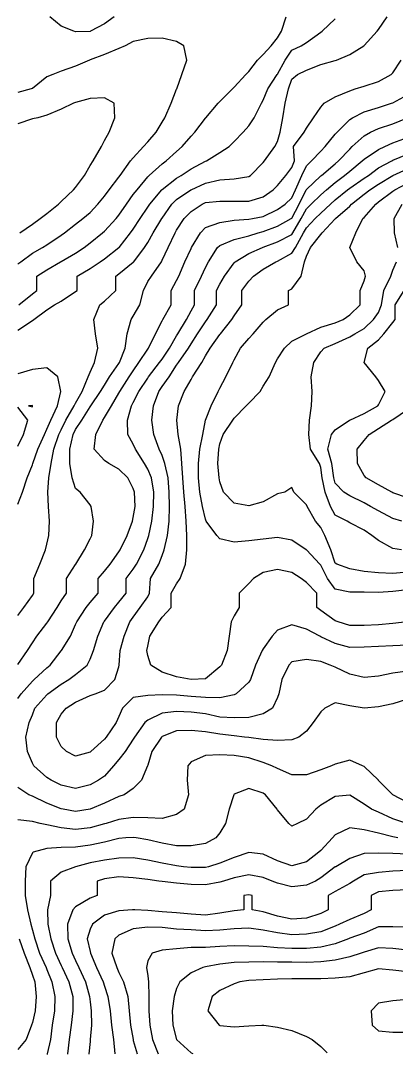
# Model space of a CAD drawing. Header units: inches. Extents: x 450896 to 463247, y 7386701 to 7399440.
# Drawn here: x 452750 to 453513, y 7386706 to 7388808 of the extents above; entities that cross this region are included whole.
import ezdxf

# ---------------------------------------------------------------- set-up
doc = ezdxf.new("R2010")
doc.units = ezdxf.units.IN
doc.header["$MEASUREMENT"] = 0

msp = doc.modelspace()

# ---------------------------------------------------------------- linework, layer by layer
for points, elevation in [([(452744.2, 7387598.2), (452756.4, 7387614.7), (452773.5, 7387639), (452776.7, 7387644), (452776.7, 7387673.2), (452788.9, 7387702.5), (452800.1, 7387731.8), (452802.8, 7387743.1), (452807, 7387761.1), (452808.2, 7387790.4), (452806.1, 7387819.7), (452805.2, 7387849), (452807, 7387878.3), (452811.4, 7387907.5), (452817.1, 7387936.8), (452827.3, 7387966.1), (452832.1, 7387975.9), (452841.7, 7387995.4), (452858.4, 7388024.7), (452861.4, 7388030.2), (452874.8, 7388054), (452886.6, 7388083.3), (452890.7, 7388093.1), (452899.5, 7388112.6), (452906.5, 7388141.8), (452901.4, 7388171.1), (452898.1, 7388200.4), (452910.2, 7388229.7), (452920, 7388237.7), (452942.7, 7388259), (452942.7, 7388288.3), (452949.3, 7388293.3), (452978.5, 7388316.7), (452979.4, 7388317.6), (453001.5, 7388346.9), (453007.8, 7388356.7), (453018.7, 7388376.1), (453036.4, 7388405.4), (453037.1, 7388406.4), (453056.9, 7388434.7), (453066.4, 7388444.1), (453095.6, 7388464), (453095.7, 7388464), (453125, 7388477.3), (453154.3, 7388484), (453183.6, 7388486.1), (453212.8, 7388490.9), (453216.7, 7388493.3), (453242.1, 7388519.1), (453244.8, 7388522.6), (453265.9, 7388551.9), (453271.4, 7388562.1), (453276.4, 7388581.2), (453282.3, 7388610.4), (453287.2, 7388639.7), (453293.6, 7388669), (453300.7, 7388688.8), (453312.2, 7388698.3), (453330, 7388707.3), (453359.3, 7388718.4), (453388.6, 7388726.8), (453390.9, 7388727.6), (453417.9, 7388738.8), (453446.5, 7388756.9), (453447.1, 7388757.4), (453473.5, 7388786.2), (453476.4, 7388789.6), (453494.1, 7388815.4)], 180), ([(452744.2, 7388178.8), (452773.5, 7388197.8), (452776.7, 7388200.4), (452802.8, 7388219.5), (452818.5, 7388229.7), (452832.1, 7388237.7), (452861.4, 7388257), (452864.2, 7388259), (452864.2, 7388288.3), (452890.7, 7388304.2), (452910.9, 7388317.6), (452920, 7388323.8), (452949.3, 7388346.7), (452949.5, 7388346.9), (452973, 7388376.1), (452978.5, 7388383.8), (452992.1, 7388405.4), (453007.8, 7388428.8), (453011.8, 7388434.7), (453036.7, 7388464), (453037.1, 7388464.5), (453066.4, 7388487.6), (453075.8, 7388493.3), (453095.7, 7388506.7), (453125, 7388521.8), (453127.1, 7388522.6), (453154.3, 7388539.8), (453173, 7388551.9), (453183.6, 7388561.8), (453201.4, 7388581.2), (453212.8, 7388594.2), (453223.7, 7388610.4), (453239, 7388639.7), (453242.1, 7388646.1), (453251.9, 7388669), (453270.9, 7388698.3), (453271.4, 7388698.9), (453287.2, 7388727.6), (453300.7, 7388747.5), (453319.6, 7388756.9), (453330, 7388763.3), (453359.3, 7388784.4), (453361.8, 7388786.2), (453388.6, 7388811.2)], 160), ([(452745.9, 7388229.7), (452773.5, 7388252.1), (452782.6, 7388259), (452782.6, 7388288.3), (452802.8, 7388301.2), (452830.7, 7388317.6), (452832.1, 7388318.4), (452861.4, 7388334.9), (452878.9, 7388346.9), (452890.7, 7388355.9), (452915.9, 7388376.1), (452920, 7388379.8), (452943.9, 7388405.4), (452949.3, 7388412), (452964.6, 7388434.7), (452978.5, 7388454), (452986, 7388464), (453007.8, 7388490.5), (453010.5, 7388493.3), (453037.1, 7388516.9), (453045.5, 7388522.6), (453066.4, 7388542), (453077.5, 7388551.9), (453095.7, 7388573.1), (453103.1, 7388581.2), (453125, 7388609.8), (453125.5, 7388610.4), (453151, 7388639.7), (453154.3, 7388643.2), (453179.7, 7388669), (453183.6, 7388672.9), (453206.8, 7388698.3), (453212.8, 7388704.7), (453230.9, 7388727.6), (453242.1, 7388739.3), (453258.5, 7388756.9), (453271.4, 7388772.8), (453279.4, 7388786.2), (453288.8, 7388815.4)], 140), ([(452939.7, 7388815.4), (452920, 7388801.3), (452891.4, 7388786.2), (452890.7, 7388785.8), (452861.4, 7388785), (452857.8, 7388786.2), (452832.1, 7388796.7), (452809, 7388815.4)], 140), ([(452744.2, 7388313.3), (452750.1, 7388317.6), (452773.5, 7388335.1), (452793.8, 7388346.9), (452802.8, 7388352.2), (452832.1, 7388371.4), (452838.9, 7388376.1), (452861.4, 7388393.9), (452876.2, 7388405.4), (452890.7, 7388417.8), (452906.5, 7388434.7), (452920, 7388451), (452929.7, 7388464), (452949.3, 7388489.7), (452951.9, 7388493.3), (452973, 7388522.6), (452978.5, 7388529.1), (452999.4, 7388551.9), (453007.8, 7388561.7), (453024.8, 7388581.2), (453037.1, 7388601.3), (453042.5, 7388610.4), (453055.4, 7388639.7), (453066.4, 7388668.3), (453066.7, 7388669), (453077, 7388698.3), (453087.1, 7388727.6), (453081.3, 7388756.9), (453066.4, 7388765.2), (453037.1, 7388772.4), (453007.8, 7388771.2), (452978.5, 7388765.5), (452962.1, 7388756.9), (452949.3, 7388751.1), (452920, 7388738.7), (452890.7, 7388727.9), (452889.7, 7388727.6), (452861.4, 7388715.4), (452832.1, 7388705.4), (452814.8, 7388698.3), (452802.8, 7388693.3), (452773.5, 7388670), (452771.3, 7388669), (452744.2, 7388661.7)], 120), ([(452744.2, 7387498.8), (452763.3, 7387526.8), (452773.5, 7387542.9), (452782.5, 7387556.1), (452802.8, 7387582.8), (452804.6, 7387585.4), (452823.7, 7387614.7), (452832.1, 7387627.9), (452842.6, 7387644), (452842.6, 7387673.2), (452861.4, 7387701.7), (452862, 7387702.5), (452879.6, 7387731.8), (452890.7, 7387754.2), (452894.4, 7387761.1), (452897.6, 7387790.4), (452893.1, 7387819.7), (452890.7, 7387823), (452870.7, 7387849), (452861.4, 7387856.8), (452854, 7387878.3), (452849.6, 7387907.5), (452849.7, 7387936.8), (452856.4, 7387966.1), (452861.4, 7387976.3), (452873.8, 7387995.4), (452890.7, 7388022.4), (452892.2, 7388024.7), (452912, 7388054), (452920, 7388066.9), (452930.4, 7388083.3), (452949.3, 7388111), (452950.3, 7388112.6), (452962.2, 7388141.8), (452966.1, 7388171.1), (452973.9, 7388200.4), (452978.5, 7388207.2), (452991.5, 7388229.7), (452999.5, 7388259), (453007.8, 7388277.5), (453015.7, 7388288.3), (453035.6, 7388317.6), (453037.1, 7388320.6), (453049.1, 7388346.9), (453063.2, 7388376.1), (453066.4, 7388381.9), (453081.7, 7388405.4), (453095.7, 7388419.6), (453118.6, 7388434.7), (453125, 7388437.8), (453154.3, 7388440.7), (453183.6, 7388440.8), (453212.8, 7388441.1), (453242.1, 7388449.6), (453262.2, 7388464), (453271.4, 7388472.9), (453288.4, 7388493.3), (453300.7, 7388509.4), (453306, 7388522.6), (453304.1, 7388551.9), (453325.2, 7388581.2), (453330, 7388588.9), (453344.3, 7388610.4), (453359.3, 7388632.2), (453366.3, 7388639.7), (453388.6, 7388652.9), (453417.9, 7388665.2), (453429.3, 7388669), (453447.1, 7388674.9), (453476.4, 7388684), (453501.9, 7388698.3), (453505.7, 7388701.8), (453522.4, 7388727.6)], 200), ([(452744.2, 7387429.6), (452750.9, 7387439), (452773.5, 7387465), (452777.3, 7387468.2), (452802.8, 7387491.8), (452809.4, 7387497.5), (452832.1, 7387526.2), (452832.6, 7387526.8), (452850.7, 7387556.1), (452861.4, 7387579.7), (452863.5, 7387585.4), (452882.7, 7387614.7), (452890.7, 7387624.7), (452906.9, 7387644), (452906.9, 7387673.2), (452920, 7387688.7), (452931.7, 7387702.5), (452949.3, 7387727.9), (452951.5, 7387731.8), (452965.7, 7387761.1), (452977.1, 7387790.4), (452978.5, 7387797.7), (452982, 7387819.7), (452980.9, 7387849), (452978.5, 7387856.7), (452967.2, 7387878.3), (452949.3, 7387896.1), (452928.6, 7387907.5), (452920, 7387913.7), (452899.3, 7387936.8), (452902.1, 7387966.1), (452916.4, 7387995.4), (452920, 7388001), (452933.9, 7388024.7), (452949.3, 7388050.6), (452951.1, 7388054), (452970.3, 7388083.3), (452978.5, 7388095.9), (452990, 7388112.6), (453007.8, 7388140.1), (453009.1, 7388141.8), (453023.4, 7388171.1), (453037.1, 7388197.7), (453038.6, 7388200.4), (453055.6, 7388229.7), (453055.6, 7388259), (453066.4, 7388279.3), (453070.6, 7388288.3), (453083.4, 7388317.6), (453095.7, 7388344.3), (453096.9, 7388346.9), (453114.8, 7388376.1), (453125, 7388387), (453154.3, 7388397.1), (453183.6, 7388402), (453212.8, 7388404.1), (453220.7, 7388405.4), (453242.1, 7388409.4), (453271.4, 7388424), (453287.2, 7388434.7), (453300.7, 7388447.8), (453307.6, 7388464), (453320.6, 7388493.3), (453330, 7388512.7), (453340.6, 7388522.6), (453359.3, 7388542.3), (453368.3, 7388551.9), (453388.6, 7388576.9), (453392.3, 7388581.2), (453417.9, 7388606.6), (453423.7, 7388610.4), (453447.1, 7388622.7), (453476.4, 7388631.5), (453502.8, 7388639.7), (453505.7, 7388640.7), (453535, 7388657.3)], 220), ([(452748.1, 7388376.1), (452773.5, 7388394.2), (452789.2, 7388405.4), (452802.8, 7388415.7), (452826.5, 7388434.7), (452832.1, 7388439.8), (452857.3, 7388464), (452861.4, 7388468.9), (452879.4, 7388493.3), (452890.7, 7388513.3), (452896.7, 7388522.6), (452913.8, 7388551.9), (452920, 7388564.3), (452929.2, 7388581.2), (452940.8, 7388610.4), (452939.3, 7388639.7), (452920, 7388651), (452890.7, 7388649.6), (452861.4, 7388641.5), (452857.2, 7388639.7), (452832.1, 7388627.9), (452802.8, 7388615.3), (452784.5, 7388610.4), (452773.5, 7388607.9), (452744.2, 7388598.2)], 100), ([(453535, 7387485.1), (453505.7, 7387481.2), (453476.4, 7387475.2), (453447.1, 7387472.4), (453417.9, 7387479), (453388.6, 7387493.1), (453378.1, 7387497.5), (453359.3, 7387504.8), (453330, 7387508.8), (453300.7, 7387504), (453294.4, 7387497.5), (453280.2, 7387468.2), (453273.9, 7387439), (453271.4, 7387431.9), (453261.2, 7387409.7), (453242.1, 7387398.4), (453212.8, 7387390.6), (453183.6, 7387390.4), (453154.3, 7387391.8), (453125, 7387398.4), (453095.7, 7387401.9), (453066.4, 7387402.9), (453037.1, 7387399.6), (453007.8, 7387385.3), (453002.2, 7387380.4), (452981, 7387351.1), (452978.5, 7387347), (452961.8, 7387321.8), (452949.3, 7387305.2), (452938.5, 7387292.5), (452920, 7387271.8), (452907.6, 7387263.2), (452890.7, 7387254.2), (452861.4, 7387246.4), (452832.1, 7387253.3), (452812, 7387263.2), (452802.8, 7387269.1), (452776.4, 7387292.5), (452773.5, 7387298.3), (452763.8, 7387321.8), (452760.3, 7387351.1), (452767, 7387380.4), (452773.5, 7387396.4), (452778.6, 7387409.7), (452802.8, 7387437.1), (452805, 7387439), (452832.1, 7387458.9), (452847.3, 7387468.2), (452861.4, 7387478.4), (452884.5, 7387497.5), (452890.7, 7387509.4), (452897.6, 7387526.8), (452906.2, 7387556.1), (452918.7, 7387585.4), (452920, 7387587.1), (452940.4, 7387614.7), (452949.3, 7387625.2), (452963.9, 7387644), (452963.9, 7387673.2), (452978.5, 7387692.4), (452985.2, 7387702.5), (452999.6, 7387731.8), (453007.8, 7387754.7), (453009.9, 7387761.1), (453016, 7387790.4), (453019.7, 7387819.7), (453020.1, 7387849), (453015.3, 7387878.3), (453007.8, 7387896), (453001.1, 7387907.5), (452982.8, 7387936.8), (452978.5, 7387947), (452967.6, 7387966.1), (452966.8, 7387995.4), (452975.1, 7388024.7), (452978.5, 7388031.5), (452989.9, 7388054), (453007.8, 7388080.7), (453009.5, 7388083.3), (453031.9, 7388112.6), (453037.1, 7388119.6), (453052.2, 7388141.8), (453066.4, 7388167.2), (453068.7, 7388171.1), (453086.2, 7388200.4), (453095.7, 7388217.9), (453103, 7388229.7), (453103, 7388259), (453116.7, 7388288.3), (453125, 7388305.8), (453131.5, 7388317.6), (453149.3, 7388346.9), (453154.3, 7388350.9), (453183.6, 7388362.7), (453212.8, 7388370.6), (453231.8, 7388376.1), (453242.1, 7388378.8), (453271.4, 7388390.1), (453299.4, 7388405.4), (453300.7, 7388406.3), (453315.5, 7388434.7), (453329.6, 7388464), (453330, 7388464.8), (453359.3, 7388492.3), (453360.4, 7388493.3), (453388.6, 7388516.8), (453395.5, 7388522.6), (453417.9, 7388546.8), (453423.2, 7388551.9), (453447.1, 7388573.7), (453460.5, 7388581.2), (453476.4, 7388588.4), (453505.7, 7388597.9), (453535, 7388610)], 240), ([(453535, 7387538), (453505.7, 7387536.3), (453476.4, 7387535), (453447.1, 7387533.6), (453417.9, 7387533), (453388.6, 7387541.1), (453359.3, 7387555.2), (453357.3, 7387556.1), (453330, 7387570.2), (453300.7, 7387579.3), (453271.4, 7387568.4), (453260.4, 7387556.1), (453242.1, 7387530.7), (453240, 7387526.8), (453226.7, 7387497.5), (453216.2, 7387468.2), (453212.8, 7387462.6), (453187.4, 7387439), (453183.6, 7387437.2), (453154.3, 7387430.6), (453125, 7387431.6), (453095.7, 7387433.7), (453066.4, 7387436), (453037.1, 7387437.2), (453007.8, 7387435.9), (452978.5, 7387431.9), (452956.6, 7387409.7), (452949.3, 7387392.7), (452943.6, 7387380.4), (452923.7, 7387351.1), (452920, 7387347), (452892.5, 7387321.8), (452890.7, 7387320.3), (452861.4, 7387312.4), (452842.6, 7387321.8), (452832.1, 7387331.7), (452822.5, 7387351.1), (452822.3, 7387380.4), (452832.1, 7387397.5), (452842.3, 7387409.7), (452861.4, 7387422), (452890.7, 7387435.7), (452900.7, 7387439), (452920, 7387446.6), (452941, 7387468.2), (452949.3, 7387493.8), (452949.9, 7387497.5), (452951.7, 7387526.8), (452959.9, 7387556.1), (452971.7, 7387585.4), (452978.5, 7387594.7), (452992.5, 7387614.7), (453007.8, 7387636), (453011.4, 7387644), (453013.6, 7387673.2), (453030.4, 7387702.5), (453037.1, 7387720.1), (453041.3, 7387731.8), (453047.7, 7387761.1), (453051, 7387790.4), (453052.2, 7387819.7), (453051.6, 7387849), (453049.2, 7387878.3), (453042.5, 7387907.5), (453037.1, 7387923.3), (453031.1, 7387936.8), (453020.2, 7387966.1), (453016, 7387995.4), (453019.3, 7388024.7), (453030.6, 7388054), (453037.1, 7388063.8), (453051.2, 7388083.3), (453066.4, 7388107), (453070.1, 7388112.6), (453090.5, 7388141.8), (453095.7, 7388150.4), (453109.1, 7388171.1), (453125, 7388195.1), (453128.8, 7388200.4), (453147.6, 7388229.7), (453147.6, 7388259), (453154.3, 7388272.1), (453164, 7388288.3), (453183.6, 7388315.2), (453185.6, 7388317.6), (453212.8, 7388334.7), (453241.1, 7388346.9), (453242.1, 7388347.2), (453271.4, 7388358), (453300.7, 7388373), (453302.6, 7388376.1), (453319.7, 7388405.4), (453330, 7388424.9), (453339.9, 7388434.7), (453359.3, 7388453.9), (453370.5, 7388464), (453388.6, 7388479), (453407.6, 7388493.3), (453417.9, 7388501.9), (453443.3, 7388522.6), (453447.1, 7388526.2), (453476.4, 7388545.9), (453489.4, 7388551.9), (453505.7, 7388559.1), (453535, 7388570.2)], 260), ([(453534.5, 7387585.4), (453505.7, 7387581.9), (453476.4, 7387579.3), (453447.1, 7387577.9), (453417.9, 7387577.7), (453394.4, 7387585.4), (453388.6, 7387587.6), (453359.3, 7387608.2), (453351.4, 7387614.7), (453351.4, 7387644), (453330, 7387665.3), (453319.2, 7387673.2), (453300.7, 7387686), (453271.4, 7387691.6), (453242.1, 7387685.6), (453222.7, 7387673.2), (453212.8, 7387663.5), (453193.7, 7387644), (453193.7, 7387614.7), (453183.6, 7387597.5), (453177.3, 7387585.4), (453173.2, 7387556.1), (453169, 7387526.8), (453157.4, 7387497.5), (453154.3, 7387493.6), (453125, 7387469.7), (453095.7, 7387468.4), (453066.4, 7387473.3), (453037.1, 7387483.3), (453014, 7387497.5), (453007.8, 7387517.2), (453006.1, 7387526.8), (453007.8, 7387535.9), (453012.2, 7387556.1), (453030.5, 7387585.4), (453037.1, 7387594.7), (453055.5, 7387614.7), (453055.5, 7387644), (453066.4, 7387662.9), (453073.4, 7387673.2), (453084.4, 7387702.5), (453087.4, 7387731.8), (453087.3, 7387761.1), (453086.1, 7387790.4), (453083.7, 7387819.7), (453081, 7387849), (453079, 7387878.3), (453076.8, 7387907.5), (453075, 7387936.8), (453069.5, 7387966.1), (453066.9, 7387995.4), (453070.2, 7388024.7), (453082.1, 7388054), (453095.7, 7388077.9), (453098.8, 7388083.3), (453117.4, 7388112.6), (453125, 7388126.2), (453134.6, 7388141.8), (453154.3, 7388169.8), (453155.3, 7388171.1), (453178.3, 7388200.4), (453183.6, 7388207.8), (453199.1, 7388229.7), (453199.1, 7388259), (453212.8, 7388278.1), (453222.8, 7388288.3), (453242.1, 7388302.6), (453268.2, 7388317.6), (453271.4, 7388318.9), (453300.7, 7388334.8), (453307.7, 7388346.9), (453324.4, 7388376.1), (453330, 7388386.5), (453348, 7388405.4), (453359.3, 7388416.5), (453378.9, 7388434.7), (453388.6, 7388443.4), (453413.5, 7388464), (453417.9, 7388467.3), (453447.1, 7388487.5), (453455.9, 7388493.3), (453476.4, 7388508.7), (453503.4, 7388522.6), (453505.7, 7388523.8), (453535, 7388536.4)], 280), ([(453535, 7387650.7), (453505.7, 7387646.9), (453476.4, 7387645), (453447.1, 7387645.6), (453417.9, 7387645.9), (453388.6, 7387651.7), (453372.6, 7387673.2), (453359.3, 7387700.7), (453357.5, 7387702.5), (453330, 7387731.5), (453329.6, 7387731.8), (453300.7, 7387751.8), (453271.4, 7387756.7), (453242.1, 7387753.8), (453212.8, 7387750.4), (453183.6, 7387747.3), (453154.3, 7387754.3), (453148, 7387761.1), (453126.7, 7387790.4), (453125, 7387794.2), (453118.8, 7387819.7), (453113.7, 7387849), (453111.2, 7387878.3), (453111, 7387907.5), (453113.5, 7387936.8), (453119.4, 7387966.1), (453124.9, 7387995.4), (453125, 7387995.7), (453136.5, 7388024.7), (453150.7, 7388054), (453154.3, 7388060.4), (453166.6, 7388083.3), (453180.4, 7388112.6), (453183.6, 7388118.2), (453195.9, 7388141.8), (453212.8, 7388161.7), (453221.8, 7388171.1), (453242.1, 7388195), (453247.9, 7388200.4), (453271.4, 7388219.7), (453293.7, 7388229.7), (453293.7, 7388259), (453300.7, 7388262.5), (453319.5, 7388288.3), (453326, 7388317.6), (453330, 7388329.1), (453338.4, 7388346.9), (453359.3, 7388373), (453361.9, 7388376.1), (453388.6, 7388405), (453389, 7388405.4), (453417.9, 7388430.6), (453421.8, 7388434.7), (453447.1, 7388455), (453458.6, 7388464), (453476.4, 7388475.4), (453505.7, 7388493.3), (453505.7, 7388493.3), (453535, 7388506.7)], 300), ([(453535, 7387686.6), (453505.7, 7387683.8), (453476.4, 7387685.1), (453447.1, 7387688), (453417.9, 7387693), (453391.8, 7387702.5), (453388.6, 7387704.8), (453379.9, 7387731.8), (453367.3, 7387761.1), (453359.3, 7387777), (453348.8, 7387790.4), (453331.7, 7387819.7), (453330, 7387823.1), (453304.3, 7387849), (453300.7, 7387858.6), (453286.3, 7387849), (453271.4, 7387845.8), (453242.1, 7387829.3), (453212.8, 7387821.6), (453183.6, 7387827), (453161.9, 7387849), (453154.3, 7387869.9), (453152.7, 7387878.3), (453150.4, 7387907.5), (453151.9, 7387936.8), (453154.3, 7387947.1), (453160.9, 7387966.1), (453180.4, 7387995.4), (453183.6, 7387999.4), (453207.4, 7388024.7), (453212.8, 7388029.8), (453236.1, 7388054), (453242.1, 7388064.7), (453254.6, 7388083.3), (453267.5, 7388112.6), (453271.4, 7388120.2), (453285.3, 7388141.8), (453300.7, 7388155.9), (453330, 7388170.9), (453330.4, 7388171.1), (453359.3, 7388184.9), (453388.6, 7388193.6), (453404.9, 7388200.4), (453417.9, 7388209.4), (453439.4, 7388229.7), (453439.4, 7388259), (453447.1, 7388279), (453449.8, 7388288.3), (453447.1, 7388299.3), (453432.6, 7388317.6), (453418.5, 7388346.9), (453430.7, 7388376.1), (453444.9, 7388405.4), (453447.1, 7388407.7), (453470.7, 7388434.7), (453476.4, 7388439.3), (453505.7, 7388461.3), (453509.7, 7388464), (453535, 7388477.2)], 320), ([(453515.4, 7388346.9), (453508.9, 7388376.1), (453508.5, 7388405.4), (453524.3, 7388434.7)], 340), ([(453523.1, 7387731.8), (453505.7, 7387734.4), (453476.4, 7387750.8), (453462.9, 7387761.1), (453447.1, 7387771.8), (453417.9, 7387786.9), (453412.6, 7387790.4), (453388.6, 7387802.6), (453378.7, 7387819.7), (453368.2, 7387849), (453362.3, 7387878.3), (453359.3, 7387899), (453356.3, 7387907.5), (453338.6, 7387936.8), (453335, 7387966.1), (453336.1, 7387995.4), (453340.2, 7388024.7), (453341.7, 7388054), (453339.9, 7388083.3), (453345.2, 7388112.6), (453359.3, 7388134.2), (453366.4, 7388141.8), (453388.6, 7388151.7), (453417.9, 7388165.2), (453428.4, 7388171.1), (453447.1, 7388182), (453466.4, 7388200.4), (453476.4, 7388214.3), (453482.7, 7388229.7), (453487.1, 7388259), (453501.4, 7388288.3), (453505.7, 7388300.3), (453513.3, 7388317.6)], 340), ([(453523.7, 7387790.4), (453505.7, 7387795.4), (453476.4, 7387810.9), (453460.5, 7387819.7), (453447.1, 7387827.1), (453417.9, 7387841.4), (453406.1, 7387849), (453388.6, 7387867.4), (453385.7, 7387878.3), (453381.9, 7387907.5), (453373.6, 7387936.8), (453381.2, 7387966.1), (453388.6, 7387975.5), (453417.5, 7387995.4), (453417.9, 7387995.6), (453447.1, 7388008.7), (453475.2, 7388024.7), (453476.4, 7388026.6), (453489.9, 7388054), (453476.4, 7388076), (453470.7, 7388083.3), (453447.2, 7388112.6), (453454.8, 7388141.8), (453476.4, 7388159), (453487.1, 7388171.1), (453505.7, 7388193.8), (453510.5, 7388200.4), (453510.5, 7388229.7), (453528.4, 7388259)], 360), ([(452744.2, 7387825), (452753.4, 7387849), (452762.6, 7387878.3), (452773.5, 7387904.9), (452774.5, 7387907.5), (452784.3, 7387936.8), (452797.9, 7387966.1), (452802.8, 7387977), (452811.1, 7387995.4), (452824.4, 7388024.7), (452831.1, 7388054), (452825, 7388083.3), (452802.8, 7388101.9), (452773.5, 7388098.4), (452744.2, 7388089.4)], 160), ([(452744.2, 7387942.3), (452755.7, 7387966.1), (452764, 7387995.4), (452744.2, 7388021.8)], 140), ([(452773.5, 7388022.5), (452773.9, 7388024.7), (452773.5, 7388025.3), (452765.9, 7388024.7), (452773.5, 7388022.5)], 140), ([(453535, 7387837.8), (453505.7, 7387848), (453503.8, 7387849), (453476.4, 7387864), (453451.1, 7387878.3), (453447.1, 7387883.3), (453434.1, 7387907.5), (453433.4, 7387936.8), (453447.1, 7387954.2), (453457.7, 7387966.1), (453476.4, 7387978.2), (453503.1, 7387995.4), (453505.7, 7387997.1), (453535, 7388017.1)], 380), ([(453535, 7387428.2), (453505.7, 7387418.6), (453476.4, 7387412.7), (453447.1, 7387409.9), (453417.9, 7387414.5), (453388.6, 7387420.5), (453367.7, 7387409.7), (453359.3, 7387402.1), (453344, 7387380.4), (453330, 7387363.2), (453314.7, 7387351.1), (453300.7, 7387345.2), (453271.4, 7387344.3), (453242.1, 7387346.5), (453212.8, 7387350), (453204.3, 7387351.1), (453183.6, 7387353.6), (453154.3, 7387357.1), (453125, 7387361.5), (453095.7, 7387364.7), (453066.4, 7387363.7), (453037.1, 7387352.2), (453035.9, 7387351.1), (453016, 7387321.8), (453007.8, 7387293.9), (453007.3, 7387292.5), (452995.1, 7387263.2), (452978.5, 7387246.4), (452959.7, 7387233.9), (452949.3, 7387230.4), (452920, 7387216.4), (452891.2, 7387204.7), (452890.7, 7387204.5), (452861.4, 7387199.7), (452835.8, 7387204.7), (452832.1, 7387205.5), (452802.8, 7387216.6), (452773.5, 7387230.7), (452766.6, 7387233.9), (452744.2, 7387248.7)], 220), ([(453535, 7387218.3), (453505.7, 7387233.6), (453505.2, 7387233.9), (453476.4, 7387262.9), (453476.1, 7387263.2), (453447.1, 7387291.2), (453444.2, 7387292.5), (453417.9, 7387304.1), (453388.6, 7387296.3), (453380.9, 7387292.5), (453359.3, 7387284.7), (453330, 7387274.5), (453300.7, 7387274.5), (453271.4, 7387287.3), (453260, 7387292.5), (453242.1, 7387299.2), (453212.8, 7387308.9), (453183.6, 7387313.8), (453154.3, 7387315.2), (453125, 7387313.3), (453095.7, 7387300.8), (453089.4, 7387292.5), (453087.6, 7387263.2), (453090.5, 7387233.9), (453081.5, 7387204.7), (453066.4, 7387193.5), (453037.1, 7387185.3), (453007.8, 7387186.6), (452978.5, 7387187.4), (452949.3, 7387183.3), (452923.1, 7387175.4), (452920, 7387174.5), (452890.7, 7387166.8), (452861.4, 7387163.2), (452832.1, 7387166.5), (452802.8, 7387172.7), (452789.5, 7387175.4), (452773.5, 7387179.2), (452744.2, 7387183)], 200), ([(453534.1, 7387175.4), (453505.7, 7387185), (453476.4, 7387198.3), (453462.3, 7387204.7), (453447.1, 7387214.7), (453417.9, 7387232.7), (453388.6, 7387230.1), (453359.3, 7387212.7), (453348.9, 7387204.7), (453330, 7387183.9), (453311.6, 7387175.4), (453300.7, 7387169.7), (453294.4, 7387175.4), (453271.4, 7387203), (453270.4, 7387204.7), (453246.7, 7387233.9), (453242.1, 7387237.2), (453212.8, 7387246.4), (453183.6, 7387235), (453182.4, 7387233.9), (453173.1, 7387204.7), (453165.7, 7387175.4), (453154.3, 7387156.5), (453145.9, 7387146.1), (453125, 7387134.7), (453095.7, 7387130.2), (453066.4, 7387130), (453037.1, 7387135.2), (453007.8, 7387141.9), (452984.3, 7387146.1), (452978.5, 7387147), (452963.2, 7387146.1), (452949.3, 7387145.2), (452920, 7387137.6), (452890.7, 7387131.6), (452861.4, 7387127.4), (452832.1, 7387126.6), (452802.8, 7387124.4), (452775.2, 7387116.8), (452773.5, 7387115.8), (452759.9, 7387087.5), (452759.2, 7387058.2), (452759.2, 7387028.9), (452763.9, 7386999.6), (452770.2, 7386970.4), (452773.5, 7386958.5), (452778.3, 7386941.1), (452788.3, 7386911.8), (452801.3, 7386882.5), (452802.8, 7386878.6), (452813.2, 7386853.2), (452818.9, 7386823.9), (452818.4, 7386794.6), (452813.7, 7386765.3), (452810.2, 7386736.1), (452803.7, 7386706.8), (452803.5, 7386706)], 180), ([(453515.9, 7387146.1), (453505.7, 7387148.3), (453476.4, 7387155.8), (453447.1, 7387162.3), (453417.9, 7387166.3), (453388.6, 7387152.5), (453382.7, 7387146.1), (453359.3, 7387120.7), (453355.4, 7387116.8), (453330, 7387097.1), (453300.7, 7387089.2), (453271.4, 7387099.8), (453242.1, 7387113.2), (453212.8, 7387116.2), (453183.6, 7387106.2), (453154.3, 7387094.5), (453131, 7387087.5), (453125, 7387086), (453095.7, 7387085.9), (453080.6, 7387087.5), (453066.4, 7387089.1), (453037.1, 7387094.7), (453007.8, 7387100.9), (452978.5, 7387105.5), (452949.3, 7387104.7), (452920, 7387101.1), (452890.7, 7387095.1), (452861.4, 7387087.6), (452861, 7387087.5), (452832.1, 7387076.7), (452810.6, 7387058.2), (452810.6, 7387028.9), (452804, 7386999.6), (452805.1, 7386970.4), (452810.8, 7386941.1), (452820.8, 7386911.8), (452832.1, 7386886.9), (452834.2, 7386882.5), (452847.5, 7386853.2), (452855.4, 7386823.9), (452855.7, 7386794.6), (452852, 7386765.3), (452848.2, 7386736.1), (452844.7, 7386706.8), (452844.6, 7386706.2)], 160), ([(453535, 7387113.1), (453505.7, 7387114.3), (453476.4, 7387114.9), (453447.1, 7387114.7), (453417.9, 7387104.4), (453389.5, 7387087.5), (453388.6, 7387087), (453359.3, 7387064.7), (453348.3, 7387058.2), (453330, 7387049.8), (453300.7, 7387046.7), (453271.4, 7387054.3), (453260.6, 7387058.2), (453242.1, 7387065.5), (453212.8, 7387071.1), (453183.6, 7387064.8), (453161.5, 7387058.2), (453154.3, 7387056.3), (453125, 7387050.7), (453095.7, 7387051.5), (453066.4, 7387054.2), (453037.1, 7387057.3), (453030.3, 7387058.2), (453007.8, 7387061.7), (452978.5, 7387065.1), (452949.3, 7387066.8), (452920, 7387063), (452904.8, 7387058.2), (452904.8, 7387028.9), (452890.7, 7387023.5), (452861.4, 7387005.9), (452855.4, 7386999.6), (452845, 7386970.4), (452845.2, 7386941.1), (452854.6, 7386911.8), (452861.4, 7386896.8), (452868, 7386882.5), (452881.7, 7386853.2), (452889.4, 7386823.9), (452890.7, 7386813), (452893.1, 7386794.6), (452893.4, 7386765.3), (452891, 7386736.1), (452890.7, 7386732.3), (452888.4, 7386706.8), (452888.3, 7386706.5)], 140), ([(453535, 7387080.1), (453505.7, 7387078.6), (453476.4, 7387075.8), (453447.1, 7387070.8), (453425.6, 7387058.2), (453417.9, 7387053.1), (453388.6, 7387037.4), (453374.3, 7387028.9), (453374.3, 7386999.6), (453359.3, 7386992.3), (453330, 7386983.1), (453300.7, 7386981.1), (453271.4, 7386987), (453242.1, 7386996.1), (453219.6, 7386999.6), (453219.6, 7387028.9), (453212.8, 7387030.1), (453202.9, 7387028.9), (453202.9, 7386999.6), (453183.6, 7386997.6), (453154.3, 7386993.3), (453125, 7386989.1), (453095.7, 7386990.7), (453066.4, 7386993.7), (453037.1, 7386995.6), (453007.8, 7386998.8), (452981.7, 7386999.6), (452978.5, 7386999.7), (452976.6, 7386999.6), (452949.3, 7386997.8), (452920, 7386989.3), (452895.5, 7386970.4), (452890.7, 7386960.5), (452884.9, 7386941.1), (452890.7, 7386915.2), (452891.4, 7386911.8), (452903.8, 7386882.5), (452917.3, 7386853.2), (452920, 7386844.4), (452926.9, 7386823.9), (452931.3, 7386794.6), (452934.2, 7386765.3), (452938.4, 7386736.1), (452940.9, 7386706.8), (452940.9, 7386706.7)], 120), ([(453535, 7387040.7), (453505.7, 7387039.1), (453476.4, 7387036.5), (453461.5, 7387028.9), (453461.5, 7386999.6), (453447.1, 7386992.1), (453417.9, 7386979.9), (453396.9, 7386970.4), (453388.6, 7386966.9), (453359.3, 7386955.3), (453330, 7386950.5), (453300.7, 7386948.7), (453271.4, 7386952.8), (453242.1, 7386958.7), (453212.8, 7386962.4), (453183.6, 7386961.2), (453154.3, 7386958.4), (453125, 7386957.3), (453095.7, 7386959.2), (453066.4, 7386960.8), (453037.1, 7386963.8), (453007.8, 7386964.3), (452978.5, 7386961.4), (452949.3, 7386948.5), (452941.2, 7386941.1), (452934.9, 7386911.8), (452944.9, 7386882.5), (452949.3, 7386872.4), (452958.5, 7386853.2), (452967.3, 7386823.9), (452970.1, 7386794.6), (452973, 7386765.3), (452978.1, 7386736.1), (452978.5, 7386734.2), (452986.3, 7386706.9)], 100), ([(453535, 7386964.8), (453505.7, 7386965.5), (453476.4, 7386965), (453447.1, 7386952.3), (453417.9, 7386942.1), (453415.4, 7386941.1), (453388.6, 7386930.9), (453359.3, 7386923.7), (453330, 7386921.5), (453300.7, 7386921), (453271.4, 7386922.7), (453242.1, 7386925.4), (453212.8, 7386926.2), (453183.6, 7386926.5), (453154.3, 7386925.1), (453125, 7386923.3), (453095.7, 7386923.3), (453066.4, 7386920.3), (453037.1, 7386917.7), (453016.9, 7386911.8), (453007.8, 7386896.3), (453005.2, 7386882.5), (453007.8, 7386865.3), (453009.4, 7386853.2), (453010.2, 7386823.9), (453010.2, 7386794.6), (453012.1, 7386765.3), (453017.6, 7386736.1), (453028.8, 7386707.1)], 80), ([(452746.7, 7386941.1), (452756.8, 7386911.8), (452768.2, 7386882.5), (452773.5, 7386867.3), (452778.6, 7386853.2), (452781.4, 7386823.9), (452779.2, 7386794.6), (452773.5, 7386770.5), (452772, 7386765.3), (452761.2, 7386736.1), (452744.2, 7386715.7)], 200), ([(453535, 7386918), (453505.7, 7386920.9), (453476.4, 7386922.4), (453447.1, 7386913.8), (453440.9, 7386911.8), (453417.9, 7386904.5), (453388.6, 7386897.7), (453359.3, 7386894.3), (453330, 7386893), (453300.7, 7386893.1), (453271.4, 7386893.5), (453242.1, 7386894.4), (453212.8, 7386893.6), (453183.6, 7386892.5), (453154.3, 7386889.6), (453125, 7386883.9), (453119.6, 7386882.5), (453095.7, 7386871.8), (453073.3, 7386853.2), (453066.4, 7386839.8), (453061.2, 7386823.9), (453057.3, 7386794.6), (453058.9, 7386765.3), (453066.3, 7386736.1), (453066.4, 7386736), (453095.7, 7386709.3), (453099.4, 7386707.5)], 60), ([(453535, 7386873.7), (453505.7, 7386877.3), (453476.4, 7386880.2), (453447.1, 7386871.5), (453417.9, 7386863.9), (453388.6, 7386861.1), (453359.3, 7386859.8), (453330, 7386859.2), (453300.7, 7386859.6), (453271.4, 7386858.7), (453242.1, 7386857.8), (453212.8, 7386856.1), (453194.9, 7386853.2), (453183.6, 7386849.1), (453154.3, 7386835.8), (453138.9, 7386823.9), (453129.6, 7386794.6), (453152.7, 7386765.3), (453154.3, 7386764.7), (453183.6, 7386762), (453212.8, 7386763.7), (453239.2, 7386765.3), (453242.1, 7386765.5), (453243.4, 7386765.3), (453271.4, 7386761.1), (453300.7, 7386754.4), (453330, 7386742.6), (453341.4, 7386736.1), (453359.3, 7386722.1), (453371.9, 7386708.9)], 40), ([(453535, 7386817.2), (453505.7, 7386815), (453476.4, 7386809.8), (453461.4, 7386794.6), (453463.5, 7386765.3), (453476.4, 7386753.5), (453505.7, 7386751), (453535, 7386750.8)], 20)]:
    msp.add_lwpolyline(points, dxfattribs=dict(elevation=elevation))

doc.saveas('drawing.dxf')
